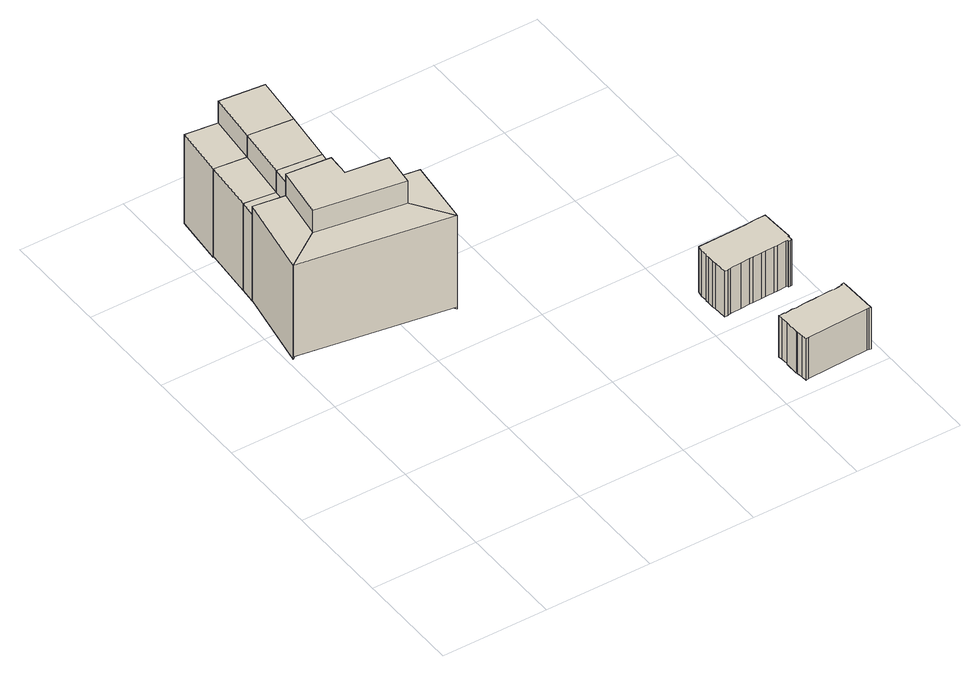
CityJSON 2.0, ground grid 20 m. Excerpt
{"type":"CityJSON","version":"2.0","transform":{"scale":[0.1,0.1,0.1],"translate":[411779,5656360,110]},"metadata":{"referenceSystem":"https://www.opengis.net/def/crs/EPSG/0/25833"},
"CityObjects":{
"building1":{"type":"Building","attributes":{"Gemeindeschluessel":14612000,"Dachneigung":90,"Dachorientierung":0,"MittlereTraufHoehe":135.84,"QualitaetDacherkennung":100,"ObjektHoehe":25.06,"BodenHoehe":110.78,"Geometrietyp2DReferenz":"3000","AbsoluteHoehe":135.84,"Dachflaeche":137.9,"measuredHeight":25.06,"function":"31001_9998","roofType":"1000","storeysAboveGround":8},"children":["building1-1","building1-2","building1-3","building1-4","building1-5"],"geometry":[{"type":"Solid","lod":"1","boundaries":[[[[0,1,2,3,4,5]],[[6,7,8,9,10,11]],[[5,7,6,0]],[[4,8,7,5]],[[3,9,8,4]],[[2,10,9,3]],[[1,11,10,2]],[[0,6,11,1]]]]}]},
"building1-1":{"type":"BuildingPart","attributes":{"Dachneigung":90,"Dachorientierung":0,"MittlereTraufHoehe":134.14,"QualitaetDacherkennung":100,"BodenHoehe":110.78,"ObjektTeilHoehe":23.36,"Geometrietyp2DReferenz":"3000","AbsoluteHoehe":134.14,"Dachflaeche":26.87,"measuredHeight":23.36,"roofType":"1000","storeysAboveGround":8},"parents":["building1"],"geometry":[{"type":"Solid","lod":"1","boundaries":[[[[12,13,14,15]],[[9,8,16,17]],[[15,8,9,12]],[[14,16,8,15]],[[13,17,16,14]],[[12,9,17,13]]]]}]},
"building1-2":{"type":"BuildingPart","attributes":{"Dachneigung":30.55,"Dachorientierung":0,"MittlereTraufHoehe":131.18,"QualitaetDacherkennung":100,"BodenHoehe":111.47,"ObjektTeilHoehe":24.37,"Geometrietyp2DReferenz":"3000","AbsoluteHoehe":135.84,"Dachflaeche":103.01,"measuredHeight":24.37,"roofType":"2100","storeysAboveGround":8},"parents":["building1"],"geometry":[{"type":"Solid","lod":"1","boundaries":[[[[18,19,20,21]],[[22,23,24,25]],[[21,23,22,18]],[[20,24,23,21]],[[19,25,24,20]],[[18,22,25,19]]]]}]},
"building1-3":{"type":"BuildingPart","attributes":{"Dachneigung":33.09,"Dachorientierung":0,"MittlereTraufHoehe":131.18,"QualitaetDacherkennung":100,"BodenHoehe":111.94,"ObjektTeilHoehe":23.9,"Geometrietyp2DReferenz":"3000","AbsoluteHoehe":135.84,"Dachflaeche":253.63,"measuredHeight":23.9,"roofType":"2100","storeysAboveGround":8},"parents":["building1"],"geometry":[{"type":"Solid","lod":"1","boundaries":[[[[26,27,19,18]],[[28,29,30,31]],[[18,29,28,26]],[[19,30,29,18]],[[27,31,30,19]],[[26,28,31,27]]]]}]},
"building1-4":{"type":"BuildingPart","attributes":{"Dachneigung":32.48,"Dachorientierung":0,"MittlereTraufHoehe":129.48,"QualitaetDacherkennung":100,"BodenHoehe":111.22,"ObjektTeilHoehe":22.92,"Geometrietyp2DReferenz":"3000","AbsoluteHoehe":134.14,"Dachflaeche":34.46,"measuredHeight":22.92,"roofType":"2100","storeysAboveGround":8},"parents":["building1"],"geometry":[{"type":"Solid","lod":"1","boundaries":[[[[32,33,34,35]],[[36,37,38,39]],[[35,37,36,32]],[[34,38,37,35]],[[33,39,38,34]],[[32,36,39,33]]]]}]},
"building1-5":{"type":"BuildingPart","attributes":{"Dachneigung":32.91,"Dachorientierung":0,"MittlereTraufHoehe":131.18,"QualitaetDacherkennung":100,"BodenHoehe":111.28,"ObjektTeilHoehe":24.56,"Geometrietyp2DReferenz":"3000","AbsoluteHoehe":135.84,"Dachflaeche":143.07,"measuredHeight":24.56,"roofType":"2100","storeysAboveGround":8},"parents":["building1"],"geometry":[{"type":"Solid","lod":"1","boundaries":[[[[27,26,40,41]],[[42,43,44,45]],[[41,43,42,27]],[[40,44,43,41]],[[26,45,44,40]],[[27,42,45,26]]]]}]},
"building2":{"type":"Building","attributes":{"Gemeindeschluessel":14612000,"Dachneigung":90,"Dachorientierung":0,"MittlereTraufHoehe":134.14,"QualitaetDacherkennung":100,"ObjektHoehe":23.39,"BodenHoehe":110.75,"Geometrietyp2DReferenz":"3000","AbsoluteHoehe":134.14,"Dachflaeche":81.99,"measuredHeight":23.39,"function":"31001_9998","roofType":"1000","storeysAboveGround":8},"children":["building2-1"],"geometry":[{"type":"Solid","lod":"1","boundaries":[[[[46,47,14,13]],[[48,17,16,49]],[[13,17,48,46]],[[14,16,17,13]],[[47,49,16,14]],[[46,48,49,47]]]]}]},
"building2-1":{"type":"BuildingPart","attributes":{"Dachneigung":32.84,"Dachorientierung":0,"MittlereTraufHoehe":129.48,"QualitaetDacherkennung":100,"BodenHoehe":111.05,"ObjektTeilHoehe":23.09,"Geometrietyp2DReferenz":"3000","AbsoluteHoehe":134.14,"Dachflaeche":108.01,"measuredHeight":23.09,"roofType":"2100","storeysAboveGround":8},"parents":["building2"],"geometry":[{"type":"Solid","lod":"1","boundaries":[[[[50,51,34,33]],[[52,53,54,55]],[[33,53,52,50]],[[34,54,53,33]],[[51,55,54,34]],[[50,52,55,51]]]]}]},
"building3":{"type":"Building","attributes":{"Gemeindeschluessel":14612000,"Dachneigung":90,"Dachorientierung":0,"MittlereTraufHoehe":134.14,"QualitaetDacherkennung":100,"ObjektHoehe":23.59,"BodenHoehe":110.55,"Geometrietyp2DReferenz":"3000","AbsoluteHoehe":134.14,"Dachflaeche":81.16,"measuredHeight":23.59,"function":"31001_9998","roofType":"1000","storeysAboveGround":8},"children":["building3-1"],"geometry":[{"type":"Solid","lod":"1","boundaries":[[[[56,47,46,57]],[[58,59,60,61]],[[57,59,58,56]],[[46,60,59,57]],[[47,61,60,46]],[[56,58,61,47]]]]}]},
"building3-1":{"type":"BuildingPart","attributes":{"Dachneigung":33.36,"Dachorientierung":0,"MittlereTraufHoehe":129.48,"QualitaetDacherkennung":100,"BodenHoehe":110.85,"ObjektTeilHoehe":23.29,"Geometrietyp2DReferenz":"3000","AbsoluteHoehe":134.14,"Dachflaeche":106.61,"measuredHeight":23.29,"roofType":"2100","storeysAboveGround":8},"parents":["building3"],"geometry":[{"type":"Solid","lod":"1","boundaries":[[[[62,51,50,63]],[[64,65,49,66]],[[63,65,64,62]],[[50,49,65,63]],[[51,66,49,50]],[[62,64,66,51]]]]}]},
"building4":{"type":"Building","attributes":{"name":"Coselpalais","Dachtyp_tdc":"tdcPolyFlatRoof","Gemeindeschluessel":14612000,"Dachneigung":0,"QualitaetDacherkennung":56,"Geometrietyp2DReferenz":"3000","measuredHeight":8.7,"function":"31001_9998","roofType":"1000"},"geometry":[{"type":"Solid","lod":"1","boundaries":[[[[67,68,69,70,71,72,73,74,75,76,77,78,79,80,81,82,83,84,85,86,87,88,89,90,91,92,93,94,95,96,97,98,99]],[[100,101,102,103,104,105,106,107,108,109,110,111,112,113,114,115,116,117,118,119,120,121,122,123,124,125,126,127,128,129,130,131,132]],[[99,101,100,67]],[[98,102,101,99]],[[97,103,102,98]],[[96,104,103,97]],[[95,105,104,96]],[[94,106,105,95]],[[93,107,106,94]],[[92,108,107,93]],[[91,109,108,92]],[[90,110,109,91]],[[89,111,110,90]],[[88,112,111,89]],[[87,113,112,88]],[[86,114,113,87]],[[85,115,114,86]],[[84,116,115,85]],[[83,117,116,84]],[[82,118,117,83]],[[81,119,118,82]],[[80,120,119,81]],[[79,121,120,80]],[[78,122,121,79]],[[77,123,122,78]],[[76,124,123,77]],[[75,125,124,76]],[[74,126,125,75]],[[73,127,126,74]],[[72,128,127,73]],[[71,129,128,72]],[[70,130,129,71]],[[69,131,130,70]],[[68,132,131,69]],[[67,100,132,68]]]]}]},
"building5":{"type":"Building","attributes":{"Dachtyp_tdc":"tdcPolyFlatRoof","Gemeindeschluessel":14612000,"Dachneigung":0,"QualitaetDacherkennung":57,"Geometrietyp2DReferenz":"3000","measuredHeight":9.62,"function":"31001_9998","roofType":"1000"},"geometry":[{"type":"Solid","lod":"1","boundaries":[[[[133,134,135,136,137,138,139,140,141,142,143,144,145,146,147,148,149,150,151,152,153,154,155,156,157,158,159,160,161,162,163]],[[164,165,166,167,168,169,170,171,172,173,174,175,176,177,178,179,180,181,182,183,184,185,186,187,188,189,190,191,192,193,194]],[[163,165,164,133]],[[162,166,165,163]],[[161,167,166,162]],[[160,168,167,161]],[[159,169,168,160]],[[158,170,169,159]],[[157,171,170,158]],[[156,172,171,157]],[[155,173,172,156]],[[154,174,173,155]],[[153,175,174,154]],[[152,176,175,153]],[[151,177,176,152]],[[150,178,177,151]],[[149,179,178,150]],[[148,180,179,149]],[[147,181,180,148]],[[146,182,181,147]],[[145,183,182,146]],[[144,184,183,145]],[[143,185,184,144]],[[142,186,185,143]],[[141,187,186,142]],[[140,188,187,141]],[[139,189,188,140]],[[138,190,189,139]],[[137,191,190,138]],[[136,192,191,137]],[[135,193,192,136]],[[134,194,193,135]],[[133,164,194,134]]]]}]}
},
"vertices":[
[242,548,258],[250,612,258],[171,622,258],[173,664,258],[91,672,258],[76,574,258],[242,548,8],[76,574,8],[91,672,8],[173,664,8],[171,622,8],[250,612,8],
[173,664,241],[177,695,241],[94,704,241],[91,672,241],[94,704,8],[177,695,8],
[242,548,212],[290,478,212],[304,604,212],[250,612,212],[242,548,15],[250,612,15],[304,604,15],[290,478,15],
[76,574,212],[5,525,212],[76,574,19],[242,548,19],[290,478,19],[5,525,19],
[91,672,195],[94,704,195],[35,711,195],[32,681,195],[91,672,12],[32,681,12],[35,711,12],[94,704,12],
[91,672,212],[32,681,212],[5,525,13],[32,681,13],[91,672,13],[76,574,13],
[188,792,241],[104,801,241],[188,792,8],[104,801,8],
[104,801,195],[43,808,195],[104,801,11],[94,704,11],[35,711,11],[43,808,11],
[113,896,241],[198,887,241],[113,896,5],[198,887,5],[188,792,5],[104,801,5],
[52,903,195],[113,896,195],[52,903,8],[113,896,8],[43,808,8],
[638,28,119],[639,26,119],[640,14,119],[641,4,119],[647,5,119],[763,10,119],[767,10,119],[770,9,119],[768,77,119],[768,84,119],[763,83,119],[763,81,119],[759,81,119],[757,80,119],[745,79,119],[743,80,119],[736,80,119],[719,79,119],[712,79,119],[710,78,119],[697,78,119],[695,78,119],[688,78,119],[671,76,119],[664,77,119],[650,75,119],[648,76,119],[644,76,119],[641,76,119],[637,76,119],[638,67,119],[639,55,119],[638,53,119],[638,28,32],[638,53,32],[639,55,32],[638,67,32],[637,76,32],[641,76,32],[644,76,32],[648,76,32],[650,75,32],[664,77,32],[671,76,32],[688,78,32],[695,78,32],[697,78,32],[710,78,32],[712,79,32],[719,79,32],[736,80,32],[743,80,32],[745,79,32],[757,80,32],[759,81,32],[763,81,32],[763,83,32],[768,84,32],[768,77,32],[770,9,32],[767,10,32],[763,10,32],[647,5,32],[641,4,32],[640,14,32],[639,26,32],
[760,221,118],[759,228,118],[761,228,118],[759,268,118],[758,292,118],[738,292,118],[718,290,118],[627,288,118],[625,277,118],[626,266,118],[625,264,118],[625,257,118],[625,246,118],[626,239,118],[627,215,118],[634,215,118],[640,217,118],[661,217,118],[678,218,118],[685,218,118],[702,219,118],[709,219,118],[726,220,118],[733,220,118],[750,221,118],[753,220,118],[753,218,118],[757,218,118],[759,218,118],[759,219,118],[760,219,118],[760,221,22],[760,219,22],[759,219,22],[759,218,22],[757,218,22],[753,218,22],[753,220,22],[750,221,22],[733,220,22],[726,220,22],[709,219,22],[702,219,22],[685,218,22],[678,218,22],[661,217,22],[640,217,22],[634,215,22],[627,215,22],[626,239,22],[625,246,22],[625,257,22],[625,264,22],[626,266,22],[625,277,22],[627,288,22],[718,290,22],[738,292,22],[758,292,22],[759,268,22],[761,228,22],[759,228,22]
]}
